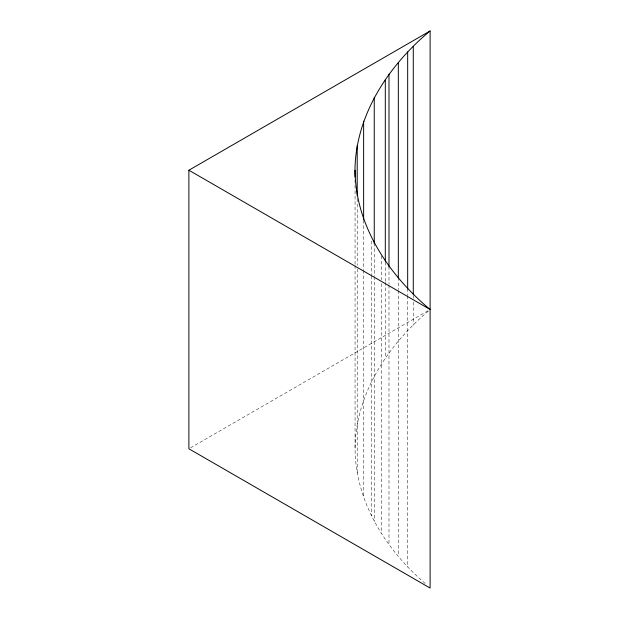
<?xml version="1.0" encoding="UTF-8"?>
<svg xmlns="http://www.w3.org/2000/svg" width="619" height="619" viewBox="0 0 619 619"><rect width="100%" height="100%" fill="white"/><g stroke="black" fill="none" stroke-linecap="round" stroke-linejoin="round"><path stroke-width="0.46" stroke-dasharray="3.1 2.32" d="M425.207 583.454C385.869 549.834 355.492 501.808 355.058 448.775C355.414 393.963 387.943 345.077 428.712 310.815M190.551 447.816L428.449 310.467M413.283 295.364L413.283 298.257M413.283 302.111L413.283 325.246M407.673 288.5L407.673 295.248M407.673 295.797L407.673 567.058M398.327 277.405L398.327 289.545M398.327 290.504L398.327 555.963M388.987 266.317L388.987 284.253M388.987 285.22L388.987 544.867M385.304 262.092L385.304 281.374M385.304 282.334L385.304 358.478M381.621 255.701L381.621 279.796M381.621 283.649L381.621 533.284M374.255 243.151L374.255 275.927M374.255 276.569L374.255 521.709M371.601 241.031L371.601 274.766M371.601 275.726L371.601 515.728M363.632 220.217L363.632 269.621M363.632 270.341L363.632 497.808M357.209 198.598L357.209 265.226M357.209 268.956L357.209 473.419M355.058 179.866L355.058 264.684M355.058 265.644L355.058 448.775"/><path stroke-width="0.93" d="M355.058 176.972C352.884 119.08 386.945 66.759 430.112 30.95L430.112 588.05L188.888 448.775L188.888 170.225L430.112 30.95M188.888 170.225L430.112 309.5C388.802 274.952 355.383 225.749 355.058 170.225M413.283 46.696L413.283 294.404M407.673 51.942L407.673 289.05M398.327 63.037L398.327 277.977M388.987 74.133L388.987 266.905M385.304 79.928L385.304 261.133M374.255 97.291L374.255 243.801M363.632 121.192L363.632 219.505M357.209 145.581L357.209 195.705"/></g></svg>
